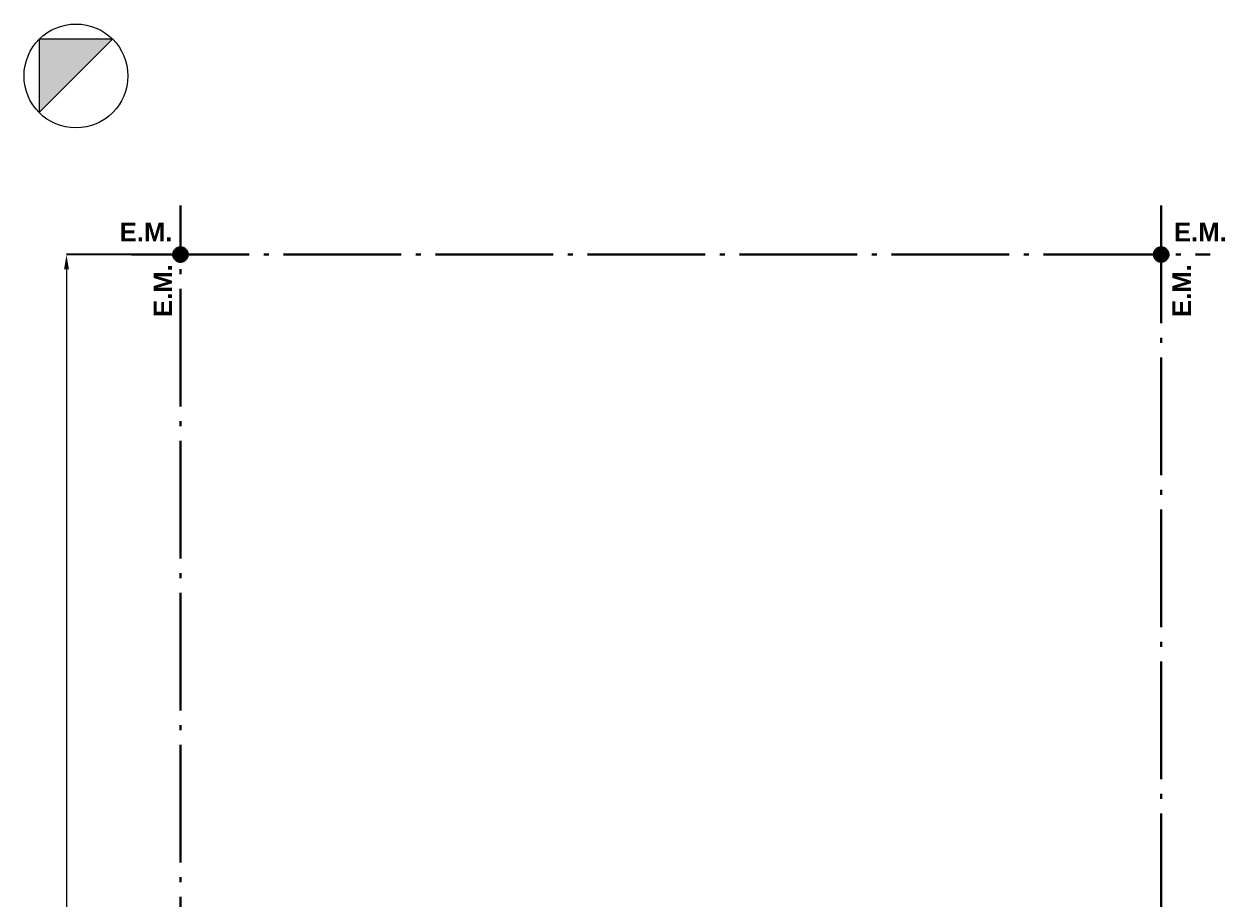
# Model space of a CAD drawing. Header units: millimetres. Extents: x 1434 to 1765, y 1396 to 1517.
# Drawn here: x 1595.76 to 1620.26, y 1498.92 to 1516.79 of the extents above; entities that cross this region are included whole.
import ezdxf

# ---------------------------------------------------------------- set-up
doc = ezdxf.new("R2010")
doc.units = ezdxf.units.MM
doc.linetypes.add('ACAD_ISO04W100', pattern=[30, 24, -3, 0, -3])
for name, color, linetype, lineweight in [('0.2', 40, 'Continuous', 20), ('cotas', 104, 'Continuous', 18), ('L.M.', 160, 'ACAD_ISO04W100', 30), ('nomenclatura', 41, 'Continuous', 18)]:
    doc.layers.add(name, color=color, linetype=linetype, lineweight=lineweight)
doc.layers.add('gris', color=252, linetype='Continuous', lineweight=18, true_color=0x696969)
doc.styles.add('SANSSERIFBOLD', font='sasb____.pfb')
doc.styles.get("Standard").update_dxf_attribs({"font": 'arial.ttf'})
doc.dimstyles.new('ISO-25', dxfattribs={"dimtxt": 2.5, "dimasz": 2.5, "dimexe": 1.25, "dimexo": 0.625, "dimtad": 1, "dimtxsty": 'Standard', "dimcen": 2.5, "dimadec": 0, "dimazin": 0, "dimtfac": 1, "dimtmove": 0, "dimatfit": 3, "dimfxl": 1, "dimarcsym": 0})

# ---------------------------------------------------------------- blocks, each defined once
blk = doc.blocks.new('*D27')
at = {"layer": 'cotas', "color": 0, "linetype": 'Continuous', "lineweight": -2}
for p, q in [((1597.955, 1512.086), (1596.631, 1512.086)), ((1597.955, 1482.086), (1596.631, 1482.086))]:
    blk.add_line(p, q, dxfattribs=at)
at = {"layer": 'cotas', "color": 0, "linetype": 'Continuous', "lineweight": 9}
blk.add_line((1596.631, 1511.786), (1596.631, 1482.386), dxfattribs=at)
at = {"layer": 'cotas', "color": 0, "linetype": 'Continuous'}
for points in [[(1596.581, 1511.786), (1596.681, 1511.786), (1596.631, 1512.086)], [(1596.581, 1482.386), (1596.681, 1482.386), (1596.631, 1482.086)]]:
    blk.add_solid(points, dxfattribs=at)
at = {"layer": 'Defpoints', "color": 0, "linetype": 'Continuous'}
for p in [(1597.955, 1512.086), (1596.631, 1482.086), (1597.955, 1482.086)]:
    blk.add_point(p, dxfattribs=at)
at = {"layer": 'cotas', "linetype": 'Continuous', "insert": (1596.311, 1497.086), "char_height": 0.5, "attachment_point": 5, "rotation": 90, "style": 'SANSSERIFBOLD'}
blk.add_mtext('30,00', dxfattribs=at)

msp = doc.modelspace()

# ---------------------------------------------------------------- hatches: boundary and pattern name
at = {"layer": 'gris'}
for points in [[(1597.572, 1516.478), (1596.075, 1514.981), (1596.075, 1516.478)], [(1599.103, 1512.086, 1), (1598.808, 1512.086, 1)], [(1619.103, 1512.086, 1), (1618.808, 1512.086, 1)]]:
    msp.add_hatch(color=256, dxfattribs=at).paths.add_polyline_path(points)

# ---------------------------------------------------------------- linework, layer by layer
at = {"layer": '0.2'}
msp.add_lwpolyline([(1596.075, 1514.981), (1597.572, 1516.478), (1596.075, 1516.478), (1596.075, 1514.981)], dxfattribs=at)
msp.add_circle((1596.824, 1515.729), 1.059, dxfattribs=at)
at = {"layer": 'L.M.', "ltscale": 0.1}
for p, q in [((1598.955, 1481.086), (1598.955, 1513.086)), ((1618.955, 1513.086), (1618.955, 1481.086)), ((1597.955, 1512.086), (1619.955, 1512.086))]:
    msp.add_line(p, q, dxfattribs=at)
for centre in [(1598.955, 1512.086), (1618.955, 1512.086)]:
    msp.add_circle(centre, 0.147, dxfattribs=at)

# ---------------------------------------------------------------- texts
at = {"layer": 'nomenclatura', "linetype": 'Continuous', "style": 'SANSSERIFBOLD'}
for p in [(1597.715, 1512.359), (1619.215, 1512.359)]:
    msp.add_text('E.M.', height=0.375, dxfattribs=at).set_placement(p)
for p in [(1598.782, 1510.813), (1619.56, 1510.813)]:
    msp.add_text('E.M.', height=0.375, rotation=90, dxfattribs=at).set_placement(p)

# ---------------------------------------------------------------- dimensions: what is measured, and where the dimension line sits
at = {"layer": 'cotas', "linetype": 'Continuous'}
dim = msp.add_linear_dim(base=(1596.631, 1482.086), p1=(1597.955, 1512.086), p2=(1597.955, 1482.086), angle=90, dimstyle='ISO-25', override={"dimtxt": 0.5, "dimasz": 0.3, "dimexe": 0, "dimexo": 0, "dimgap": 0.01, "dimzin": 0, "dimtxsty": 'SANSSERIFBOLD', "dimclrt": 256, "dimlwd": 9}, dxfattribs=at)
dim.commit()
dim.dimension.update_dxf_attribs({"geometry": '*D27', "text_midpoint": (1596.631, 1497.086), "dimtype": 160})

doc.saveas('drawing.dxf')
